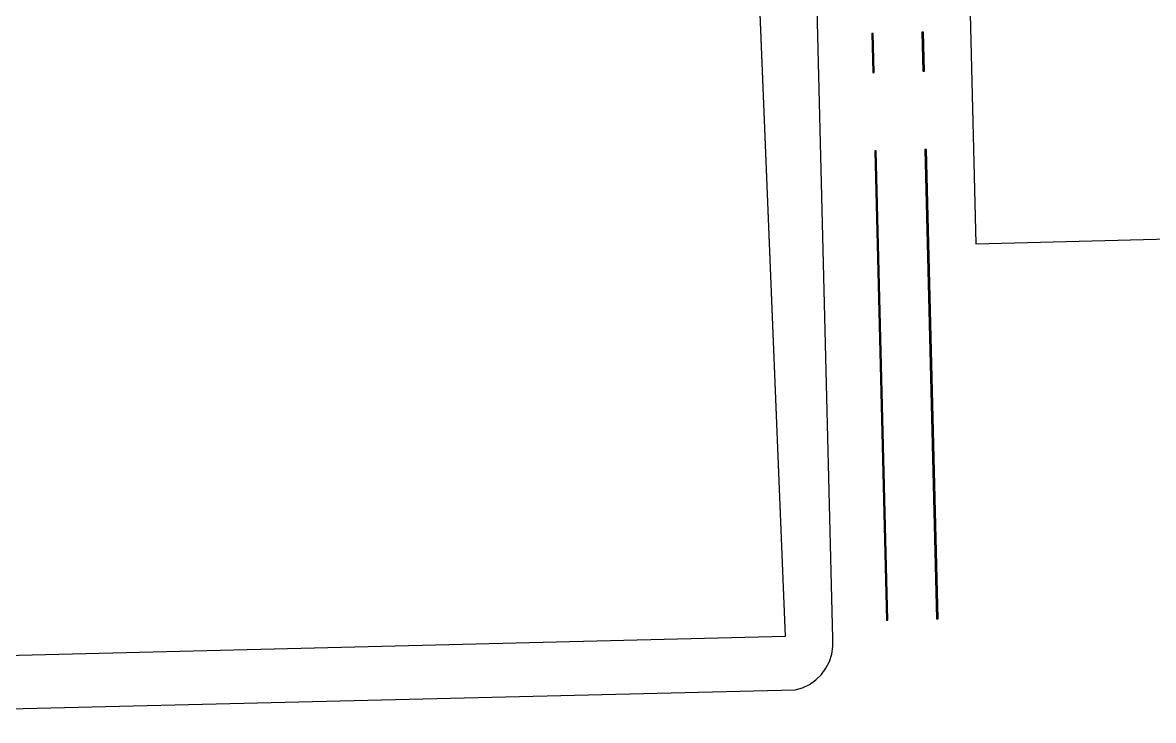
# Model space of a CAD drawing. Header units: metres. Extents: x 668617 to 675126, y 2286318 to 2293677.
# Drawn here: x 669854.6 to 669926.8, y 2287127.4 to 2287172 of the extents above; entities that cross this region are included whole.
import ezdxf

# ---------------------------------------------------------------- set-up
doc = ezdxf.new("R2010")
doc.units = ezdxf.units.M
doc.header["$MEASUREMENT"] = 0
for name, color, linetype in [('DMTG-PB-BANQUETAS', 251, 'Continuous'), ('DMTG-PB-LOTIFICACION', 253, 'Continuous'), ('DMTG-PB-MANZANAS', 251, 'Continuous'), ('DMTG-SH-LINEA DISCONTINUA', 252, 'Continuous')]:
    doc.layers.add(name, color=color, linetype=linetype)

# ---------------------------------------------------------------- blocks, each defined once
blk = doc.blocks.new('*U104')
for points in [[(-1.322, 79.989), (-1.365, 82.489), (-1.465, 82.487), (-1.422, 79.988)], [(-1.193, 72.49), (-1.236, 74.99), (-1.336, 74.988), (-1.293, 72.489)], [(-1.065, 64.991), (-1.107, 67.491), (-1.207, 67.489), (-1.164, 64.99)], [(-0.936, 57.493), (-0.979, 59.992), (-1.079, 59.99), (-1.036, 57.491)], [(-0.807, 49.994), (-0.85, 52.493), (-0.95, 52.492), (-0.907, 49.992)], [(-0.679, 42.495), (-0.722, 44.994), (-0.822, 44.993), (-0.779, 42.493)], [(-0.55, 34.996), (-0.593, 37.495), (-0.693, 37.494), (-0.65, 34.994)], [(0.05, 0.001), (-0.464, 29.997), (-0.564, 29.995), (-0.05, -0.001)]]:
    blk.add_hatch(color=252).paths.add_polyline_path(points)
for points in [[(-1.322, 79.989), (-1.365, 82.489), (-1.465, 82.487), (-1.422, 79.988)], [(-1.193, 72.49), (-1.236, 74.99), (-1.336, 74.988), (-1.293, 72.489)], [(-1.065, 64.991), (-1.107, 67.491), (-1.207, 67.489), (-1.164, 64.99)], [(-0.936, 57.493), (-0.979, 59.992), (-1.079, 59.99), (-1.036, 57.491)], [(-0.807, 49.994), (-0.85, 52.493), (-0.95, 52.492), (-0.907, 49.992)], [(-0.679, 42.495), (-0.722, 44.994), (-0.822, 44.993), (-0.779, 42.493)], [(-0.55, 34.996), (-0.593, 37.495), (-0.693, 37.494), (-0.65, 34.994)], [(0.05, 0.001), (-0.464, 29.997), (-0.564, 29.995), (-0.05, -0.001)]]:
    blk.add_lwpolyline(points, close=True)

msp = doc.modelspace()

# ---------------------------------------------------------------- linework, layer by layer
at = {"layer": 'DMTG-PB-BANQUETAS'}
msp.add_lwpolyline([(669928.0483, 2287216.04109, 0.35891847), (669921.13525, 2287221.83102), (669920.67008, 2287221.81948, 0.35891847), (669914.05261, 2287215.69389), (669915.48815, 2287157.8263), (669929.48384, 2287158.17349)], format="xyb", close=True, dxfattribs=at)
msp.add_lwpolyline([(669822.9442, 2287127.37419), (669903.94074, 2287129.31639), (669904.41479, 2287129.4569), (669904.8604, 2287129.67262), (669905.26451, 2287129.95664), (669905.61807, 2287130.30304), (669905.91102, 2287130.70089), (669906.13528, 2287131.14225), (669906.28576, 2287131.61315), (669906.35838, 2287132.10263), (669906.35102, 2287132.59669), (669904.24883, 2287217.3376, 0.41044147), (669900.15033, 2287221.25861), (669878.76514, 2287220.72646)], format="xyb", dxfattribs=at)
at = {"layer": 'DMTG-PB-LOTIFICACION'}
for p, q in [((669899.86885, 2287217.00197), (669903.30952, 2287132.74277)), ((669903.30952, 2287132.74277), (669853.4941, 2287131.49104))]:
    msp.add_line(p, q, dxfattribs=at)
at = {"layer": 'DMTG-PB-MANZANAS'}
msp.add_lwpolyline([(669899.85471, 2287217.57011), (669903.30952, 2287132.74277), (669853.4941, 2287131.49104), (669839.99521, 2287131.18367), (669823.35692, 2287130.72295), (669822.61137, 2287143.70037), (669821.89378, 2287154.81782), (669821.36319, 2287166.63611), (669821.06183, 2287178.63537), (669820.78646, 2287189.23468), (669820.50178, 2287199.67394), (669820.20617, 2287215.00338), (669840.33709, 2287216.02291), (669851.54573, 2287216.38056)], close=True, dxfattribs=at)

# ---------------------------------------------------------------- block references
at = {"layer": 'DMTG-SH-LINEA DISCONTINUA', "rotation": 0.4467605927505517}
for p in [(669913.02163, 2287133.85832), (669909.82267, 2287133.7767)]:
    msp.add_blockref('*U104', p, dxfattribs=at)

doc.saveas('drawing.dxf')
